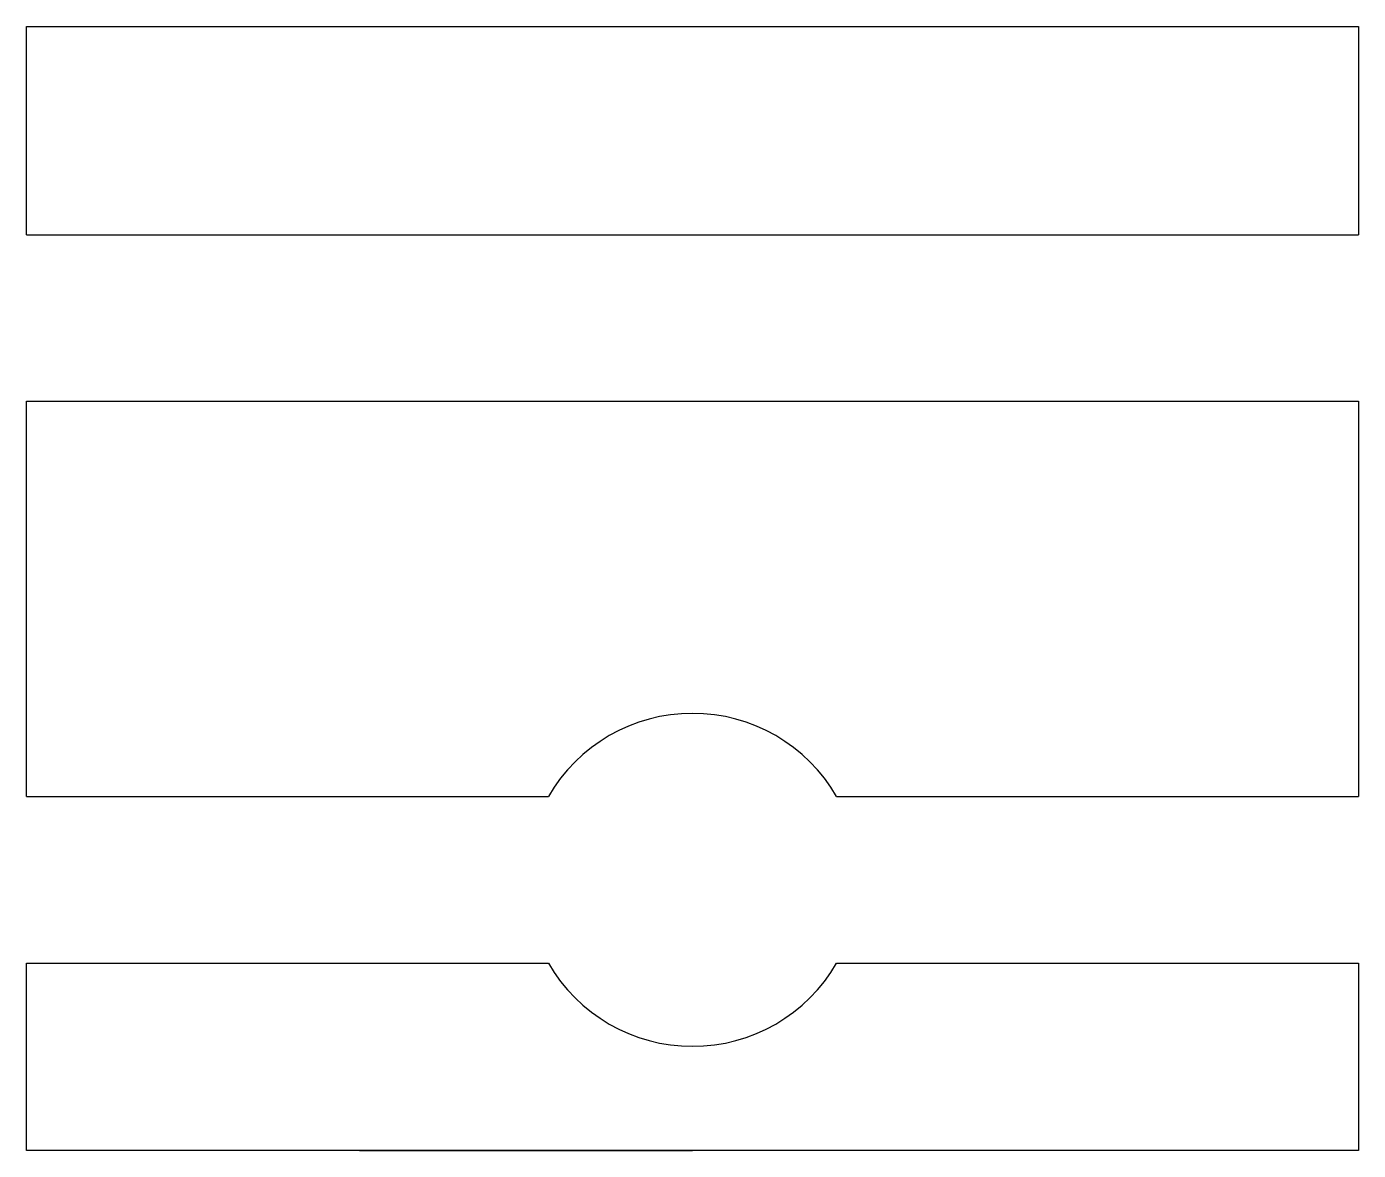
# Model space of a CAD drawing. Header units: millimetres. Extents: x -16 to 16, y -13 to 14.
import ezdxf

# ---------------------------------------------------------------- set-up
doc = ezdxf.new("R2010")
doc.units = ezdxf.units.MM
doc.layers.get('0').update_dxf_attribs({"linetype": 'CONTINUOUS', "lineweight": 25, "true_color": 0xffffff})

msp = doc.modelspace()

# ---------------------------------------------------------------- linework, layer by layer
for p, q in [((-16, 14), (16, 14)), ((-16, 9), (-16, 14)), ((16, 14), (16, 9)), ((-16, 9), (16, 9)), ((-16, 5), (16, 5)), ((-16, -4.5), (-16, 5)), ((16, 5), (16, -4.5)), ((-16, -4.5), (-3.464, -4.5)), ((3.464, -4.5), (16, -4.5)), ((-16, -8.5), (-3.464, -8.5)), ((-16, -13), (-16, -8.5)), ((3.464, -8.5), (16, -8.5)), ((16, -8.5), (16, -13)), ((16, -13), (-16, -13)), ((-8, -13), (0, -13)), ((8, -13), (0, -13))]:
    msp.add_line(p, q)
for start, end in [(30, 150), (210, 330)]:
    msp.add_arc((0, -6.5), 4, start, end)

doc.saveas('drawing.dxf')
